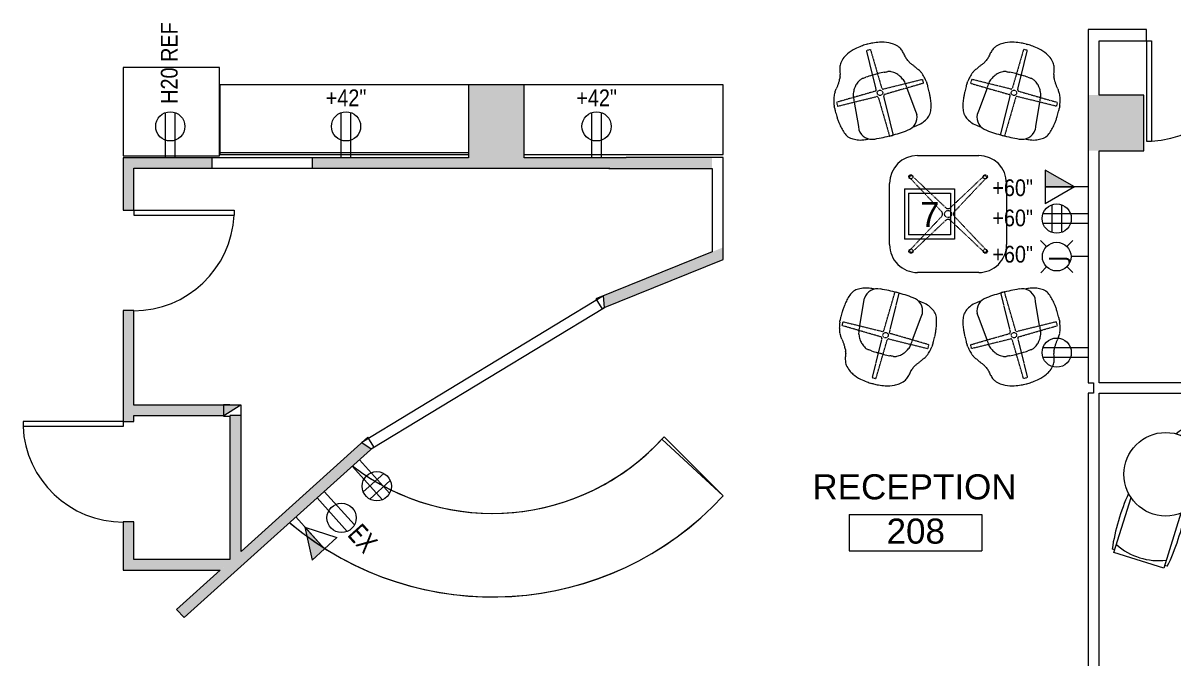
# Model space of a CAD drawing. Header units: inches. Extents: x -674 to 803, y -349 to 915.
# Drawn here: x -82.7 to 330.7, y 439.5 to 667.7 of the extents above; entities that cross this region are included whole.
import ezdxf

# ---------------------------------------------------------------- set-up
doc = ezdxf.new("R2010")
doc.units = ezdxf.units.IN
doc.header["$MEASUREMENT"] = 0
doc.linetypes.add('Dash', pattern=[0.25, 0.125, -0.125])
for name, color, linetype, lineweight in [('A-ANNO-NOTE', 131, 'Continuous', 13), ('A-AREA-IDEN', 2, 'Continuous', 20), ('A-DETL-MEDM', 33, 'Continuous', 20), ('A-DOOR', 31, 'Continuous', 13), ('A-WALL', 113, 'Continuous', 13), ('A-WALL-PATT', 111, 'Continuous', 13), ('E-COMM-IDEN', 2, 'Continuous', 9), ('E-ELEC-FIXT-IDEN', 2, 'Continuous', 9), ('I-FURN', 30, 'Continuous', 9), ('I-FURN-HDLN', 30, 'Continuous', 9), ('Q-CASE', 31, 'Continuous', 9), ('Q-SPCQ', 91, 'Continuous', 9)]:
    doc.layers.add(name, color=color, linetype=linetype, lineweight=lineweight)
doc.styles.add('Arial_1', font='arial.ttf', dxfattribs={"width": 0.85, "height": 6})
doc.styles.add('Arial_2', font='arial.ttf', dxfattribs={"height": 9})
doc.styles.add('Tahoma_1', font='tahoma.ttf', dxfattribs={"width": 0.85, "height": 7.183765})
doc.styles.add('Tahoma_2', font='tahoma.ttf', dxfattribs={"height": 6})

# ---------------------------------------------------------------- blocks, each defined once
blk = doc.blocks.new('Single-Flush - 36_ x 84_-1516236-New Construction - Tel_Data_Elec Plan')
at = {"layer": 'A-DOOR', "color": 7, "lineweight": 20}
for p, q in [((16.25, 1.87), (16.25, 37.9)), ((18, 37.9), (16.25, 37.9)), ((18, 1.87), (18, 37.9)), ((18, 1.87), (16.25, 1.87))]:
    blk.add_line(p, q, dxfattribs=at)
at = {"layer": 'A-DOOR', "lineweight": 9}
blk.add_arc((18, 1.87), 36.07, 92.7812, 180, dxfattribs=at)
blk = doc.blocks.new('Counter Top - Standard Counter Top w_ Backsplash-1639334-New Construction - Tel_Data_Elec Plan')
at = {"layer": 'Q-CASE', "lineweight": 13}
for p, q in [((41.99, 0), (-47.26, 0)), ((41.99, -0.75), (-47.26, -0.75)), ((41.99, 0), (41.99, -25)), ((-47.26, -25), (41.99, -25))]:
    blk.add_line(p, q, dxfattribs=at)
blk = doc.blocks.new('Counter Top _No Backsplash_ - Standard Counter Top-1724175-New Construction - Tel_Data_Elec Plan')
at = {"layer": 'Q-CASE', "lineweight": 13}
for p, q in [((-47.26, 0), (-47.26, -25)), ((24.19, 0), (-47.26, 0)), ((-47.26, -25), (24.19, -25))]:
    blk.add_line(p, q, dxfattribs=at)
blk = doc.blocks.new('Single-Flush - 36_ x 84_-1515770-New Construction - Tel_Data_Elec Plan')
at = {"layer": 'A-DOOR', "color": 7, "lineweight": 20}
for p, q in [((16.25, -1.87), (16.25, -37.9)), ((18, -1.87), (16.25, -1.87)), ((18, -1.87), (18, -37.9)), ((18, -37.9), (16.25, -37.9))]:
    blk.add_line(p, q, dxfattribs=at)
at = {"layer": 'A-DOOR', "lineweight": 9}
blk.add_arc((18, -1.87), 36.07, 180, 267.2188, dxfattribs=at)
blk = doc.blocks.new('Refrigerator - Default-495183-New Construction - Tel_Data_Elec Plan')
at = {"layer": 'Q-SPCQ'}
for p, q in [((17.25, 15.3), (-17.25, 15.3)), ((-17.25, 15.3), (-17.25, -16.45)), ((17.25, -16.45), (17.25, 15.3)), ((-17.25, -16.45), (17.25, -16.45))]:
    blk.add_line(p, q, dxfattribs=at)
blk = doc.blocks.new('Table _ Chairs - Seats 2 - 2-6 Diameter-571324-New Construction - Tel_Data_Elec Plan')
at = {"layer": 'I-FURN'}
for p, q in [((-9.37, 31.37), (-10.37, 31.37)), ((-9.37, 32.37), (-9.37, 11.71)), ((9.38, 32.37), (-9.37, 32.37)), ((9.38, 11.71), (9.38, 32.37)), ((10.38, 31.37), (9.38, 31.37)), ((14.83, -2.25), (28.84, -17.44)), ((15.06, -30.16), (1.05, -14.96)), ((28.9, -16.03), (28.16, -16.71)), ((28.84, -17.44), (15.06, -30.16)), ((14.38, -29.42), (13.64, -30.1))]:
    blk.add_line(p, q, dxfattribs=at)
blk.add_circle((0, 0), 15, dxfattribs=at)
for centre, radius, start, end in [((66.41, 19.75), 77.66, 171.3911, 186.8305), ((0, 8.4), 22.97, 65.9148, 114.0852), ((-66.41, 19.75), 77.66, 353.1695, 8.6089), ((-35.43, -59.54), 77.66, 34.072, 49.5115), ((62.21, 30.5), 77.66, 215.8504, 231.2899), ((5.7, -6.18), 22.97, 288.5958, 336.7661)]:
    blk.add_arc(centre, radius, start, end, dxfattribs=at)
blk = doc.blocks.new('RECEPTION DESK - RECEPTION DESK-1710933-New Construction - Tel_Data_Elec Plan')
at = {"layer": 'Q-CASE', "lineweight": 13}
for p, q in [((168.74, 498.01), (147.5, 519.25)), ((147.5, 519.25), (168.74, 498.01))]:
    blk.add_line(p, q, dxfattribs=at)
for radius, start, end in [(82.84, 232.6329, 318.0852), (82.84, 232.6329, 318.0852), (112.84, 229.7851, 317.2644), (112.84, 229.7851, 317.2644)]:
    blk.add_arc((85.86, 574.58), radius, start, end, dxfattribs=at)
blk = doc.blocks.new('Side Tables - 42x42-1639640-New Construction - Tel_Data_Elec Plan')
at = {"layer": 'I-FURN'}
for p, q in [((-11, 21), (11, 21)), ((-21, -11), (-21, 11)), ((21, 11), (21, -11)), ((11, -21), (-11, -21))]:
    blk.add_line(p, q, dxfattribs=at)
for centre, start, end in [((-11, 11), 90, 180), ((11, 11), 360, 90), ((-11, -11), 180, 270), ((11, -11), 270, 0)]:
    blk.add_arc(centre, 10, start, end, dxfattribs=at)
at = {"layer": 'I-FURN-HDLN', "linetype": 'Dash'}
for p, q in [((-1.06, 2.47), (-12.26, 13.06)), ((12.26, 13.06), (1.06, 2.47)), ((-2.47, 1.06), (-13.06, 12.26)), ((2.47, 1.06), (13.09, 12.29)), ((-2.47, -1.06), (-13.06, -12.26)), ((-12.26, -13.06), (-1.06, -2.47)), ((12.26, -13.06), (1.06, -2.47)), ((2.47, -1.06), (13.06, -12.26))]:
    blk.add_line(p, q, dxfattribs=at)
blk.add_circle((0, 0), 1.26, dxfattribs=at)
for points in [[(-13.89, 12.84), (-13.96, 12.91), (-14.07, 13.08), (-14.13, 13.37), (-14.07, 13.66), (-13.9, 13.9), (-13.66, 14.07), (-13.37, 14.13), (-13.08, 14.07), (-12.91, 13.96), (-12.84, 13.89)], [(-12.84, 13.89), (-12.78, 13.82), (-12.67, 13.66), (-12.61, 13.37), (-12.67, 13.08), (-12.83, 12.83), (-13.08, 12.67), (-13.37, 12.61), (-13.66, 12.67), (-13.82, 12.78), (-13.89, 12.84)], [(13.89, 12.84), (13.82, 12.78), (13.66, 12.67), (13.37, 12.61), (13.08, 12.67), (12.83, 12.83), (12.67, 13.08), (12.61, 13.37), (12.67, 13.66), (12.78, 13.82), (12.84, 13.89)], [(12.84, 13.89), (12.91, 13.96), (13.08, 14.07), (13.37, 14.13), (13.66, 14.07), (13.9, 13.9), (14.07, 13.66), (14.13, 13.37), (14.07, 13.08), (13.96, 12.91), (13.89, 12.84)], [(-12.84, -13.89), (-12.91, -13.96), (-13.08, -14.07), (-13.37, -14.13), (-13.66, -14.07), (-13.9, -13.9), (-14.07, -13.66), (-14.13, -13.37), (-14.07, -13.08), (-13.96, -12.91), (-13.89, -12.84)], [(-13.89, -12.84), (-13.82, -12.78), (-13.66, -12.67), (-13.37, -12.61), (-13.08, -12.67), (-12.83, -12.83), (-12.67, -13.08), (-12.61, -13.37), (-12.67, -13.66), (-12.78, -13.82), (-12.84, -13.89)], [(12.84, -13.89), (12.78, -13.82), (12.67, -13.66), (12.61, -13.37), (12.67, -13.08), (12.83, -12.83), (13.08, -12.67), (13.37, -12.61), (13.66, -12.67), (13.82, -12.78), (13.89, -12.84)], [(13.89, -12.84), (13.96, -12.91), (14.07, -13.08), (14.13, -13.37), (14.07, -13.66), (13.9, -13.9), (13.66, -14.07), (13.37, -14.13), (13.08, -14.07), (12.91, -13.96), (12.84, -13.89)]]:
    blk.add_open_spline(points, degree=3, dxfattribs=at)
for points, knots in [([(-13.63, 12.79), (-13.65, 12.82), (-13.69, 12.86), (-13.74, 12.94), (-13.77, 13.03), (-13.8, 13.12), (-13.8, 13.21), (-13.8, 13.3), (-13.77, 13.39), (-13.74, 13.48), (-13.69, 13.56), (-13.65, 13.61), (-13.63, 13.63)], [0, 0, 0, 0, 0.0925611, 0.1851387, 0.2777018, 0.3702829, 0.4628595, 0.5554349, 0.6480386, 0.7405627, 0.8332928, 0.9257856, 0.9257856, 0.9257856, 0.9257856]), ([(-13.63, 13.63), (-13.61, 13.65), (-13.56, 13.69), (-13.48, 13.74), (-13.39, 13.77), (-13.3, 13.8), (-13.21, 13.8), (-13.12, 13.8), (-13.03, 13.77), (-12.94, 13.74), (-12.86, 13.69), (-12.82, 13.65), (-12.79, 13.63)], [0, 0, 0, 0, 0.0924928, 0.1852229, 0.277747, 0.3703507, 0.4629261, 0.5555027, 0.6480838, 0.740647, 0.8332245, 0.9257856, 0.9257856, 0.9257856, 0.9257856]), ([(-13.06, 12.26), (-13.07, 12.28), (-13.12, 12.33), (-13.18, 12.4), (-13.25, 12.48), (-13.32, 12.55), (-13.38, 12.61), (-13.44, 12.66), (-13.48, 12.71), (-13.52, 12.74), (-13.56, 12.76), (-13.59, 12.78), (-13.62, 12.79), (-13.63, 12.79)], [0, 0, 0, 0, 0.0811983, 0.1878765, 0.2999699, 0.3920441, 0.4815293, 0.5605718, 0.626136, 0.6753302, 0.7160836, 0.7524541, 0.7885255, 0.7885255, 0.7885255, 0.7885255]), ([(-12.79, 13.63), (-12.79, 13.62), (-12.78, 13.59), (-12.76, 13.56), (-12.74, 13.52), (-12.71, 13.48), (-12.66, 13.44), (-12.61, 13.38), (-12.55, 13.32), (-12.48, 13.25), (-12.4, 13.18), (-12.33, 13.12), (-12.28, 13.07), (-12.26, 13.06)], [0, 0, 0, 0, 0.0360713, 0.0724416, 0.1131949, 0.1623892, 0.2279534, 0.306996, 0.3964815, 0.4885559, 0.6006497, 0.7073276, 0.7885255, 0.7885255, 0.7885255, 0.7885255]), ([(12.26, 13.06), (12.28, 13.07), (12.33, 13.12), (12.4, 13.18), (12.48, 13.25), (12.55, 13.32), (12.61, 13.38), (12.66, 13.44), (12.71, 13.48), (12.74, 13.52), (12.76, 13.56), (12.78, 13.59), (12.79, 13.62), (12.79, 13.63)], [0, 0, 0, 0, 0.0811983, 0.1878765, 0.2999699, 0.3920441, 0.4815293, 0.5605718, 0.626136, 0.6753302, 0.7160836, 0.7524541, 0.7885255, 0.7885255, 0.7885255, 0.7885255]), ([(12.79, 13.63), (12.82, 13.65), (12.86, 13.69), (12.94, 13.74), (13.03, 13.77), (13.12, 13.8), (13.21, 13.8), (13.3, 13.8), (13.39, 13.77), (13.48, 13.74), (13.56, 13.69), (13.61, 13.65), (13.63, 13.63)], [0, 0, 0, 0, 0.0925611, 0.1851387, 0.2777018, 0.3702829, 0.4628595, 0.5554349, 0.6480386, 0.7405627, 0.8332928, 0.9257856, 0.9257856, 0.9257856, 0.9257856]), ([(13.63, 12.79), (13.62, 12.79), (13.6, 12.78), (13.56, 12.77), (13.53, 12.74), (13.49, 12.71), (13.45, 12.67), (13.4, 12.62), (13.34, 12.56), (13.28, 12.5), (13.21, 12.42), (13.15, 12.36), (13.11, 12.31), (13.09, 12.29)], [0, 0, 0, 0, 0.0360713, 0.0724416, 0.1131949, 0.1623892, 0.2279534, 0.306996, 0.3964815, 0.4885559, 0.6006497, 0.7073276, 0.7885255, 0.7885255, 0.7885255, 0.7885255]), ([(13.63, 13.63), (13.65, 13.61), (13.69, 13.56), (13.74, 13.48), (13.77, 13.39), (13.8, 13.3), (13.8, 13.21), (13.8, 13.12), (13.77, 13.03), (13.74, 12.94), (13.69, 12.86), (13.65, 12.82), (13.63, 12.79)], [0, 0, 0, 0, 0.0924928, 0.1852229, 0.277747, 0.3703507, 0.4629261, 0.5555027, 0.6480838, 0.740647, 0.8332245, 0.9257856, 0.9257856, 0.9257856, 0.9257856]), ([(-1.95, 0), (-1.95, 0.01), (-1.95, 0.04), (-1.95, 0.09), (-1.96, 0.19), (-1.98, 0.32), (-2.03, 0.46), (-2.1, 0.6), (-2.18, 0.72), (-2.3, 0.88), (-2.4, 0.99), (-2.47, 1.06)], [0, 0, 0, 0, 0.040573, 0.081103, 0.161852, 0.320919, 0.474974, 0.624398, 0.772132, 0.919965, 1.217569, 1.217569, 1.217569, 1.217569]), ([(-2.47, -1.06), (-2.4, -0.99), (-2.3, -0.88), (-2.18, -0.72), (-2.1, -0.6), (-2.03, -0.46), (-1.98, -0.32), (-1.96, -0.19), (-1.95, -0.08), (-1.95, -0.03), (-1.95, 0)], [0, 0, 0, 0, 0.297604, 0.445437, 0.593172, 0.742596, 0.896652, 1.055719, 1.136468, 1.217562, 1.217562, 1.217562, 1.217562]), ([(-1.06, 2.47), (-0.99, 2.4), (-0.88, 2.3), (-0.72, 2.18), (-0.6, 2.1), (-0.46, 2.03), (-0.32, 1.98), (-0.19, 1.96), (-0.08, 1.95), (-0.03, 1.95), (0, 1.95)], [0, 0, 0, 0, 0.297604, 0.445437, 0.593172, 0.742596, 0.896652, 1.055719, 1.136468, 1.217562, 1.217562, 1.217562, 1.217562]), ([(0, 1.95), (0.01, 1.95), (0.04, 1.95), (0.09, 1.95), (0.19, 1.96), (0.32, 1.98), (0.46, 2.03), (0.6, 2.1), (0.72, 2.18), (0.88, 2.3), (0.99, 2.4), (1.06, 2.47)], [0, 0, 0, 0, 0.040573, 0.081103, 0.161852, 0.320919, 0.474974, 0.624398, 0.772132, 0.919965, 1.217569, 1.217569, 1.217569, 1.217569]), ([(2.47, 1.06), (2.4, 0.99), (2.3, 0.88), (2.18, 0.72), (2.1, 0.6), (2.03, 0.46), (1.98, 0.32), (1.96, 0.19), (1.95, 0.08), (1.95, 0.03), (1.95, 0)], [0, 0, 0, 0, 0.297604, 0.445437, 0.593172, 0.742596, 0.896652, 1.055719, 1.136468, 1.217562, 1.217562, 1.217562, 1.217562]), ([(0, -1.95), (-0.01, -1.95), (-0.04, -1.95), (-0.09, -1.95), (-0.19, -1.96), (-0.32, -1.98), (-0.46, -2.03), (-0.6, -2.1), (-0.72, -2.18), (-0.88, -2.3), (-0.99, -2.4), (-1.06, -2.47)], [0, 0, 0, 0, 0.040573, 0.081103, 0.161852, 0.320919, 0.474974, 0.624398, 0.772132, 0.919965, 1.217569, 1.217569, 1.217569, 1.217569]), ([(1.06, -2.47), (0.99, -2.4), (0.88, -2.3), (0.72, -2.18), (0.6, -2.1), (0.46, -2.03), (0.32, -1.98), (0.19, -1.96), (0.08, -1.95), (0.03, -1.95), (0, -1.95)], [0, 0, 0, 0, 0.297604, 0.445437, 0.593172, 0.742596, 0.896652, 1.055719, 1.136468, 1.217562, 1.217562, 1.217562, 1.217562]), ([(1.95, 0), (1.95, -0.01), (1.95, -0.04), (1.95, -0.09), (1.96, -0.19), (1.98, -0.32), (2.03, -0.46), (2.1, -0.6), (2.18, -0.72), (2.3, -0.88), (2.4, -0.99), (2.47, -1.06)], [0, 0, 0, 0, 0.040573, 0.081103, 0.161852, 0.320919, 0.474974, 0.624398, 0.772132, 0.919965, 1.217569, 1.217569, 1.217569, 1.217569]), ([(-13.63, -12.79), (-13.62, -12.79), (-13.59, -12.78), (-13.56, -12.76), (-13.52, -12.74), (-13.48, -12.71), (-13.44, -12.66), (-13.38, -12.61), (-13.32, -12.55), (-13.25, -12.48), (-13.18, -12.4), (-13.12, -12.33), (-13.07, -12.28), (-13.06, -12.26)], [0, 0, 0, 0, 0.0360713, 0.0724416, 0.1131949, 0.1623892, 0.2279534, 0.306996, 0.3964815, 0.4885559, 0.6006497, 0.7073276, 0.7885255, 0.7885255, 0.7885255, 0.7885255]), ([(13.06, -12.26), (13.07, -12.28), (13.12, -12.33), (13.18, -12.4), (13.25, -12.48), (13.32, -12.55), (13.38, -12.61), (13.44, -12.66), (13.48, -12.71), (13.52, -12.74), (13.56, -12.76), (13.59, -12.78), (13.62, -12.79), (13.63, -12.79)], [0, 0, 0, 0, 0.0811983, 0.1878765, 0.2999699, 0.3920441, 0.4815293, 0.5605718, 0.626136, 0.6753302, 0.7160836, 0.7524541, 0.7885255, 0.7885255, 0.7885255, 0.7885255]), ([(-13.63, -13.63), (-13.65, -13.61), (-13.69, -13.56), (-13.74, -13.48), (-13.77, -13.39), (-13.8, -13.3), (-13.8, -13.21), (-13.8, -13.12), (-13.77, -13.03), (-13.74, -12.94), (-13.69, -12.86), (-13.65, -12.82), (-13.63, -12.79)], [0, 0, 0, 0, 0.0924928, 0.1852229, 0.277747, 0.3703507, 0.4629261, 0.5555027, 0.6480838, 0.740647, 0.8332245, 0.9257856, 0.9257856, 0.9257856, 0.9257856]), ([(-12.79, -13.63), (-12.82, -13.65), (-12.86, -13.69), (-12.94, -13.74), (-13.03, -13.77), (-13.12, -13.8), (-13.21, -13.8), (-13.3, -13.8), (-13.39, -13.77), (-13.48, -13.74), (-13.56, -13.69), (-13.61, -13.65), (-13.63, -13.63)], [0, 0, 0, 0, 0.0925611, 0.1851387, 0.2777018, 0.3702829, 0.4628595, 0.5554349, 0.6480386, 0.7405627, 0.8332928, 0.9257856, 0.9257856, 0.9257856, 0.9257856]), ([(-12.26, -13.06), (-12.28, -13.07), (-12.33, -13.12), (-12.4, -13.18), (-12.48, -13.25), (-12.55, -13.32), (-12.61, -13.38), (-12.66, -13.44), (-12.71, -13.48), (-12.74, -13.52), (-12.76, -13.56), (-12.78, -13.59), (-12.79, -13.62), (-12.79, -13.63)], [0, 0, 0, 0, 0.0811983, 0.1878765, 0.2999699, 0.3920441, 0.4815293, 0.5605718, 0.626136, 0.6753302, 0.7160836, 0.7524541, 0.7885255, 0.7885255, 0.7885255, 0.7885255]), ([(12.79, -13.63), (12.79, -13.62), (12.78, -13.59), (12.76, -13.56), (12.74, -13.52), (12.71, -13.48), (12.66, -13.44), (12.61, -13.38), (12.55, -13.32), (12.48, -13.25), (12.4, -13.18), (12.33, -13.12), (12.28, -13.07), (12.26, -13.06)], [0, 0, 0, 0, 0.0360713, 0.0724416, 0.1131949, 0.1623892, 0.2279534, 0.306996, 0.3964815, 0.4885559, 0.6006497, 0.7073276, 0.7885255, 0.7885255, 0.7885255, 0.7885255]), ([(13.63, -13.63), (13.61, -13.65), (13.56, -13.69), (13.48, -13.74), (13.39, -13.77), (13.3, -13.8), (13.21, -13.8), (13.12, -13.8), (13.03, -13.77), (12.94, -13.74), (12.86, -13.69), (12.82, -13.65), (12.79, -13.63)], [0, 0, 0, 0, 0.0924928, 0.1852229, 0.277747, 0.3703507, 0.4629261, 0.5555027, 0.6480838, 0.740647, 0.8332245, 0.9257856, 0.9257856, 0.9257856, 0.9257856]), ([(13.63, -12.79), (13.65, -12.82), (13.69, -12.86), (13.74, -12.94), (13.77, -13.03), (13.8, -13.12), (13.8, -13.21), (13.8, -13.3), (13.77, -13.39), (13.74, -13.48), (13.69, -13.56), (13.65, -13.61), (13.63, -13.63)], [0, 0, 0, 0, 0.0925611, 0.1851387, 0.2777018, 0.3702829, 0.4628595, 0.5554349, 0.6480386, 0.7405627, 0.8332928, 0.9257856, 0.9257856, 0.9257856, 0.9257856])]:
    blk.add_open_spline(points, degree=3, knots=knots, dxfattribs=at)
blk = doc.blocks.new('Chairs - Lounge 5-553627-New Construction - Tel_Data_Elec Plan')
at = {"layer": 'I-FURN'}
for p, q in [((-0.35, 18.02), (0, 18.02)), ((0, 18.02), (0.36, 18.02)), ((-9.77, -0.87), (-10.62, -9.62)), ((9.78, -0.87), (10.62, -9.62)), ((-10.62, -9.62), (-10.76, -10.91)), ((10.62, -9.62), (10.77, -10.91))]:
    blk.add_line(p, q, dxfattribs=at)
for centre, radius, start, end in [((-1.43, 3.02), 14.89, 102.2236, 114.8897), ((-0.95, 1.12), 16.84, 94.0897, 102.4611), ((-0.21, -0.89), 18.91, 90.4216, 95.8751), ((0.22, -0.89), 18.91, 84.1249, 89.5784), ((0.95, 1.12), 16.84, 77.5389, 85.9103), ((1.43, 3.02), 14.89, 65.1103, 77.7764), ((-1.51, 9.17), 10.63, 161.3163, 169.3432), ((-7.11, 11.26), 4.65, 142.9908, 163.639), ((-4.85, 9.38), 7.59, 125.4137, 141.8991), ((-3.85, 8.5), 8.89, 115.5763, 127.363), ((3.86, 8.5), 8.89, 52.637, 64.4237), ((4.86, 9.38), 7.59, 38.1009, 54.5863), ((7.12, 11.26), 4.65, 16.361, 37.0092), ((1.51, 9.17), 10.63, 10.6568, 18.6837), ((-19.69, 11.73), 7.71, 330.9212, 336.6397), ((-9.14, 7.5), 3.67, 151.3356, 161.4196), ((-13.84, 10.16), 1.73, 328.6737, 355.5427), ((46.9, 3.44), 59.38, 173.3391, 173.6312), ((0.77, 8.8), 12.94, 169.5922, 173.2066), ((-0.77, 8.8), 12.94, 6.7934, 10.4078), ((-46.9, 3.44), 59.38, 6.3688, 6.6609), ((13.84, 10.16), 1.73, 184.4573, 211.3263), ((9.14, 7.5), 3.67, 18.5804, 28.6644), ((19.69, 11.73), 7.71, 203.3603, 209.0788), ((-9.63, 0.27), 7.22, 145.1027, 152.483), ((-75.32, 48.99), 74.57, 323.2712, 324.2374), ((22.1, -20.9), 45.32, 143.1448, 144.5143), ((90.74, -72.35), 131.11, 142.693, 143.1448), ((-20.47, 12.41), 8.73, 322.5986, 329.5122), ((-1.84, -0.4), 7.9, 144.7572, 157.3395), ((-2.06, -0.44), 7.75, 133.1202, 143.595), ((-3.05, 0.53), 6.36, 116.2747, 132.6018), ((-4, 2.81), 3.91, 100.4569, 118.5779), ((-6.59, 60.09), 53.47, 272.0234, 273.4153), ((-1.28, -14.25), 21.07, 89.589, 95.7918), ((1.29, -14.25), 21.07, 84.2082, 90.411), ((6.6, 60.09), 53.47, 266.5847, 267.9766), ((4, 2.81), 3.91, 61.4221, 79.5431), ((3.05, 0.53), 6.36, 47.3982, 63.7253), ((2.06, -0.44), 7.75, 36.405, 46.8798), ((1.85, -0.4), 7.9, 22.6605, 35.2428), ((20.48, 12.41), 8.73, 210.4878, 217.4014), ((-90.74, -72.35), 131.11, 36.8552, 37.307), ((-22.1, -20.9), 45.32, 35.4857, 36.8552), ((75.32, 48.99), 74.57, 215.7626, 216.7288), ((9.63, 0.27), 7.22, 27.517, 34.8973), ((-8.65, -0.96), 8.47, 167.3082, 175.3192), ((-3.99, -1.63), 13.17, 164.7713, 168.8967), ((-6.68, -0.88), 10.38, 159.648, 164.891), ((-9.38, 0.13), 7.5, 152.4718, 159.7101), ((-19.32, 0.95), 9.72, 349.2112, 0.7333), ((-6.83, 1.11), 2.77, 146.3061, 180.7333), ((6.84, 1.11), 2.77, 359.2667, 33.6939), ((19.32, 0.95), 9.72, 179.2667, 190.7888), ((9.38, 0.13), 7.5, 20.2899, 27.5282), ((6.68, -0.88), 10.38, 15.109, 20.352), ((4, -1.63), 13.17, 11.1033, 15.2287), ((8.65, -0.96), 8.47, 4.6808, 12.6918), ((-6.26, -2.1), 10.96, 174.0922, 180.8279), ((19.68, -2.7), 36.9, 179.3049, 182.3016), ((-50.12, 2.44), 33.14, 354.0922, 355.3192), ((50.13, 2.44), 33.14, 184.6808, 185.9078), ((6.26, -2.1), 10.96, 359.1721, 5.9078), ((-19.68, -2.7), 36.9, 357.6984, 0.6951), ((18.73, -2.7), 35.95, 182.3709, 184.4217), ((12.18, -3.21), 29.38, 184.4143, 186.9234), ((2.72, -4.44), 19.85, 186.7008, 192.2657), ((-2.72, -4.44), 19.85, 347.7343, 353.2992), ((-12.17, -3.21), 29.38, 353.0766, 355.5857), ((-18.72, -2.7), 35.95, 355.5783, 357.6291), ((3.01, -3.88), 20.25, 193.6429, 199.0747), ((-10.5, -8.55), 5.96, 199.0747, 218.2333), ((-10.99, -8.55), 5.58, 221.3467, 241.6719), ((-5.77, -10.54), 5.01, 184.2108, 266.7589), ((5.77, -10.54), 5.01, 273.2411, 355.7892), ((11, -8.55), 5.58, 298.3281, 318.6533), ((10.5, -8.55), 5.96, 321.7667, 340.9253), ((-3, -3.88), 20.25, 340.9253, 346.3571), ((-7.24, -2.51), 12.68, 239.7084, 248.9336), ((-9.05, -6.89), 7.94, 249.7154, 267.3174), ((3.4, 161.26), 176.55, 265.8377, 266.2277), ((0.9, 61.11), 76.97, 264.8134, 269.3284), ((-0.9, 61.11), 76.97, 270.6716, 275.1866), ((-3.39, 161.26), 176.55, 273.7723, 274.1623), ((9.05, -6.89), 7.94, 272.6826, 290.2846), ((7.25, -2.51), 12.68, 291.0664, 300.2916)]:
    blk.add_arc(centre, radius, start, end, dxfattribs=at)
at = {"layer": 'I-FURN-HDLN', "linetype": 'Dash'}
for p, q in [((-0.72, 15.94), (-1.01, 1.43)), ((0.72, 15.94), (-0.72, 15.94)), ((1.01, 1.43), (0.72, 15.94)), ((-1.13, 6.82), (0, 6.84)), ((0, 6.84), (1.14, 6.82)), ((-1.44, 1.01), (-15.94, 0.72)), ((-15.94, 0.72), (-15.94, -0.72)), ((1.44, 1.01), (15.94, 0.72)), ((15.94, 0.72), (15.94, -0.72)), ((-15.94, -0.72), (-1.44, -1.01)), ((-0.72, -15.94), (-1.01, -1.43)), ((1.01, -1.43), (0.72, -15.94)), ((15.94, -0.72), (1.44, -1.01)), ((0.72, -15.94), (-0.72, -15.94))]:
    blk.add_line(p, q, dxfattribs=at)
blk.add_circle((0, 0), 0.97, dxfattribs=at)
for centre, radius, start, end in [((-1.47, 1.47), 0.462, 274.1959, 355.8207), ((1.45, 1.45), 0.439, 181.5872, 268.4379), ((-1.45, -1.45), 0.439, 1.6155, 88.3845), ((1.45, -1.45), 0.439, 91.5621, 178.4128)]:
    blk.add_arc(centre, radius, start, end, dxfattribs=at)
blk = doc.blocks.new('Chairs - Lounge 5-1617671-New Construction - Tel_Data_Elec Plan')
at = {"layer": 'I-FURN'}
for p, q in [((-10.62, 9.62), (-10.76, 10.91)), ((-9.77, 0.87), (-10.62, 9.62)), ((9.78, 0.87), (10.62, 9.62)), ((10.62, 9.62), (10.77, 10.91)), ((-0.35, -18.02), (0, -18.02)), ((0, -18.02), (0.36, -18.02))]:
    blk.add_line(p, q, dxfattribs=at)
for centre, radius, start, end in [((-10.99, 8.55), 5.58, 118.3281, 138.6533), ((-7.24, 2.51), 12.68, 111.0664, 120.2916), ((-9.05, 6.89), 7.94, 92.6826, 110.2846), ((-5.77, 10.54), 5.01, 93.2411, 175.7892), ((3.4, -161.26), 176.55, 93.7723, 94.1623), ((0.9, -61.11), 76.97, 90.6716, 95.1866), ((-0.9, -61.11), 76.97, 84.8134, 89.3284), ((5.77, 10.54), 5.01, 4.2108, 86.7589), ((-3.39, -161.26), 176.55, 85.8377, 86.2277), ((9.05, 6.89), 7.94, 69.7154, 87.3174), ((7.25, 2.51), 12.68, 59.7084, 68.9336), ((11, 8.55), 5.58, 41.3467, 61.6719), ((2.72, 4.44), 19.85, 167.7343, 173.2992), ((3.01, 3.88), 20.25, 160.9253, 166.3571), ((-10.5, 8.55), 5.96, 141.7667, 160.9253), ((10.5, 8.55), 5.96, 19.0747, 38.2333), ((-3, 3.88), 20.25, 13.6429, 19.0747), ((-2.72, 4.44), 19.85, 6.7008, 12.2657), ((19.68, 2.7), 36.9, 177.6984, 180.6951), ((18.73, 2.7), 35.95, 175.5783, 177.6291), ((12.18, 3.21), 29.38, 173.0766, 175.5857), ((-12.17, 3.21), 29.38, 4.4143, 6.9234), ((-18.72, 2.7), 35.95, 2.3709, 4.4217), ((-19.68, 2.7), 36.9, 359.3049, 2.3016), ((-6.26, 2.1), 10.96, 179.1721, 185.9078), ((-50.12, -2.44), 33.14, 4.6808, 5.9078), ((-8.65, 0.96), 8.47, 184.6808, 192.6918), ((-19.32, -0.95), 9.72, 359.2667, 10.7888), ((19.32, -0.95), 9.72, 169.2112, 180.7333), ((8.65, 0.96), 8.47, 347.3082, 355.3192), ((50.13, -2.44), 33.14, 174.0922, 175.3192), ((6.26, 2.1), 10.96, 354.0922, 0.8279), ((-3.99, 1.63), 13.17, 191.1033, 195.2287), ((-6.68, 0.88), 10.38, 195.109, 200.352), ((-9.38, -0.13), 7.5, 200.2899, 207.5282), ((-9.63, -0.27), 7.22, 207.517, 214.8973), ((-6.83, -1.11), 2.77, 179.2667, 213.6939), ((-1.84, 0.4), 7.9, 202.6605, 215.2428), ((1.85, 0.4), 7.9, 324.7572, 337.3395), ((6.84, -1.11), 2.77, 326.3061, 0.7333), ((9.63, -0.27), 7.22, 325.1027, 332.483), ((9.38, -0.13), 7.5, 332.4718, 339.7101), ((6.68, 0.88), 10.38, 339.648, 344.891), ((4, 1.63), 13.17, 344.7713, 348.8967), ((-75.32, -48.99), 74.57, 35.7626, 36.7288), ((22.1, 20.9), 45.32, 215.4857, 216.8552), ((90.74, 72.35), 131.11, 216.8552, 217.307), ((-20.47, -12.41), 8.73, 30.4878, 37.4014), ((-19.69, -11.73), 7.71, 23.3603, 29.0788), ((-2.06, 0.44), 7.75, 216.405, 226.8798), ((-3.05, -0.53), 6.36, 227.3982, 243.7253), ((-4, -2.81), 3.91, 241.4221, 259.5431), ((-6.59, -60.09), 53.47, 86.5847, 87.9766), ((-1.28, 14.25), 21.07, 264.2082, 270.411), ((1.29, 14.25), 21.07, 269.589, 275.7918), ((6.6, -60.09), 53.47, 92.0234, 93.4153), ((4, -2.81), 3.91, 280.4569, 298.5779), ((3.05, -0.53), 6.36, 296.2747, 312.6018), ((2.06, 0.44), 7.75, 313.1202, 323.595), ((19.69, -11.73), 7.71, 150.9212, 156.6397), ((20.48, -12.41), 8.73, 142.5986, 149.5122), ((-90.74, 72.35), 131.11, 322.693, 323.1448), ((-22.1, 20.9), 45.32, 323.1448, 324.5143), ((75.32, -48.99), 74.57, 143.2712, 144.2374), ((-9.14, -7.5), 3.67, 198.5804, 208.6644), ((-13.84, -10.16), 1.73, 4.4573, 31.3263), ((46.9, -3.44), 59.38, 186.3688, 186.6609), ((0.77, -8.8), 12.94, 186.7934, 190.4078), ((-1.51, -9.17), 10.63, 190.6568, 198.6837), ((1.51, -9.17), 10.63, 341.3163, 349.3432), ((-0.77, -8.8), 12.94, 349.5922, 353.2066), ((-46.9, -3.44), 59.38, 353.3391, 353.6312), ((13.84, -10.16), 1.73, 148.6737, 175.5427), ((9.14, -7.5), 3.67, 331.3356, 341.4196), ((-7.11, -11.26), 4.65, 196.361, 217.0092), ((-4.85, -9.38), 7.59, 218.1009, 234.5863), ((-3.85, -8.5), 8.89, 232.637, 244.4237), ((-1.43, -3.02), 14.89, 245.1103, 257.7764), ((1.43, -3.02), 14.89, 282.2236, 294.8897), ((3.86, -8.5), 8.89, 295.5763, 307.363), ((4.86, -9.38), 7.59, 305.4137, 321.8991), ((7.12, -11.26), 4.65, 322.9908, 343.639), ((-0.95, -1.12), 16.84, 257.5389, 265.9103), ((-0.21, 0.89), 18.91, 264.1249, 269.5784), ((0.22, 0.89), 18.91, 270.4216, 275.8751), ((0.95, -1.12), 16.84, 274.0897, 282.4611)]:
    blk.add_arc(centre, radius, start, end, dxfattribs=at)
at = {"layer": 'I-FURN-HDLN', "linetype": 'Dash'}
for p, q in [((-0.72, 15.94), (-1.01, 1.43)), ((0.72, 15.94), (-0.72, 15.94)), ((1.01, 1.43), (0.72, 15.94)), ((-15.94, 0.72), (-1.44, 1.01)), ((-15.94, -0.72), (-15.94, 0.72)), ((15.94, 0.72), (1.44, 1.01)), ((15.94, -0.72), (15.94, 0.72)), ((-1.44, -1.01), (-15.94, -0.72)), ((-0.72, -15.94), (-1.01, -1.43)), ((1.01, -1.43), (0.72, -15.94)), ((1.44, -1.01), (15.94, -0.72)), ((-1.13, -6.82), (0, -6.84)), ((0, -6.84), (1.14, -6.82)), ((0.72, -15.94), (-0.72, -15.94))]:
    blk.add_line(p, q, dxfattribs=at)
blk.add_circle((0, 0), 0.97, dxfattribs=at)
for centre, radius, start, end in [((-1.45, 1.45), 0.439, 271.6155, 358.3845), ((1.45, 1.45), 0.439, 181.5872, 268.4379), ((-1.47, -1.47), 0.462, 4.1793, 85.8041), ((1.45, -1.45), 0.439, 91.5621, 178.4128)]:
    blk.add_arc(centre, radius, start, end, dxfattribs=at)
blk = doc.blocks.new('Single-Flush - 36_ x 84_-1515574-New Construction - Tel_Data_Elec Plan')
at = {"layer": 'A-DOOR', "color": 7, "lineweight": 20}
for p, q in [((16.25, 2), (16.25, 38.02)), ((18, 38.02), (16.25, 38.02)), ((18, 2), (18, 38.02)), ((18, 2), (16.25, 2))]:
    blk.add_line(p, q, dxfattribs=at)
at = {"layer": 'A-DOOR', "lineweight": 9}
blk.add_arc((18, 2), 36.07, 92.7812, 180, dxfattribs=at)
blk = doc.blocks.new('FORM Room Tag - Name _ Number-61107-New Construction - Tel_Data_Elec Plan')
at = {"layer": 'A-AREA-IDEN'}
for p, q in [((-0.2444, -0.0231), (-0.2444, -0.1589)), ((-0.2444, -0.0231), (0.2515, -0.0231)), ((0.2515, -0.0231), (0.2515, -0.1589)), ((-0.2444, -0.1589), (0.2515, -0.1589))]:
    blk.add_line(p, q, dxfattribs=at)
blk = doc.blocks.new('FORM Equipment_Fixture Tag - Square-214315-New Construction - Tel_Data_Elec Plan')
at = {"layer": 'A-ANNO-NOTE', "lineweight": 20}
for p, q in [((-0.09375, 0.09375), (0.09375, 0.09375)), ((-0.09375, 0.09375), (0.09375, 0.09375)), ((-0.09375, 0.09375), (0.09375, 0.09375)), ((-0.09375, 0.09375), (-0.09375, -0.09375)), ((0.09375, 0.09375), (0.09375, -0.09375)), ((-0.078125, 0.078125), (-0.078125, -0.078125)), ((-0.078125, 0.078125), (0.078125, 0.078125)), ((0.078125, 0.078125), (0.078125, -0.078125)), ((0.078125, -0.078125), (-0.078125, -0.078125)), ((0.09375, -0.09375), (-0.09375, -0.09375))]:
    blk.add_line(p, q, dxfattribs=at)

msp = doc.modelspace()

# ---------------------------------------------------------------- hatches: boundary and pattern name
at = {"layer": 'A-ANNO-NOTE', "lineweight": 9}
for points in [[(294.87, 608.9), (284.41, 614.9), (284.41, 608.9)], [(21.08, 474.99), (25.54, 479.01), (18.54, 486.78)]]:
    msp.add_hatch(color=256, dxfattribs=at).paths.add_polyline_path(points, flags=0)
at = {"layer": 'A-WALL-PATT'}
for points in [[(97.29, 619.4), (97.29, 645.53), (77.29, 645.53), (77.29, 619.4)], [(319.79, 621.9), (319.79, 641.9), (299.79, 641.9), (299.79, 621.9), (304.87, 621.9)], [(127.71, 615.53), (164.74, 615.53), (164.74, 619.53), (133.95, 619.53), (127.91, 615.65)], [(-12.21, 526.81), (-10.65, 526.81), (-4.8, 530.56), (-42.96, 530.56), (-42.96, 526.81)], [(-8.44, 475.15), (-7.7, 475.15), (-4.44, 478.09), (-4.44, 526.81), (-8.44, 526.81), (-8.44, 478.09)], [(-11.87, 471.4), (-7.7, 475.15), (-46.71, 475.15), (-46.71, 471.4), (-12.93, 471.4)]]:
    msp.add_hatch(color=8, dxfattribs=at).paths.add_polyline_path(points, flags=0)
h = msp.add_hatch(color=8, dxfattribs=at)
h.paths.add_polyline_path([(-42.96, 475.15), (-42.96, 488.68), (-46.71, 488.68), (-46.71, 475.15)], flags=0)
h.paths.add_polyline_path([(-46.71, 524.68), (-42.96, 524.68), (-42.96, 564.53), (-46.71, 564.53)], flags=0)
h.paths.add_polyline_path([(-46.71, 600.53), (-42.96, 600.53), (-42.96, 619.4), (-46.71, 619.4), (-46.71, 615.65)], flags=0)
h = msp.add_hatch(color=8, dxfattribs=at)
h.paths.add_polyline_path([(125.15, 615.65), (127.91, 615.65), (133.76, 619.4), (21.16, 619.4), (21.16, 615.65), (122.96, 615.65)], flags=0)
h.paths.add_polyline_path([(-14.84, 615.65), (-14.84, 619.4), (-42.96, 619.4), (-42.96, 615.65)], flags=0)
h = msp.add_hatch(color=8, dxfattribs=at)
h.paths.add_polyline_path([(125.77, 569.84), (122.96, 568.7), (123.22, 568.29), (125.15, 569.47)], flags=0)
h.paths.add_polyline_path([(126.12, 565.67), (168.74, 582.89), (168.74, 587.2), (125.77, 569.84), (126.11, 565.77)], flags=0)
h = msp.add_hatch(color=8, dxfattribs=at)
h.paths.add_polyline_path([(38.97, 517.17), (41.36, 518.63), (41.08, 519.07), (40.05, 518.15)], flags=0)
h.paths.add_polyline_path([(-24.88, 454.3), (42.36, 514.85), (38.97, 517.17), (-27.56, 457.27)], flags=0)

# ---------------------------------------------------------------- linework, layer by layer
at = {"layer": 'A-ANNO-NOTE', "lineweight": 20}
for p, q in [((-31.58, 619.4), (-31.58, 635.6)), ((-28.1, 619.4), (-28.1, 635.6)), ((31.54, 619.4), (31.54, 635.6)), ((35.03, 619.4), (35.03, 635.6)), ((121.54, 619.4), (121.54, 635.6)), ((125.03, 619.4), (125.03, 635.6)), ((284.41, 614.9), (284.41, 608.9)), ((294.87, 608.9), (284.41, 614.9)), ((284.41, 614.9), (284.41, 602.9)), ((294.87, 608.9), (284.41, 614.9)), ((284.41, 608.9), (294.87, 608.9)), ((299.79, 608.9), (284.41, 608.9)), ((294.87, 608.9), (284.41, 602.9)), ((286.8, 602.51), (286.8, 592.61)), ((290.28, 602.51), (290.28, 592.61)), ((299.79, 599.3), (283.59, 599.3)), ((299.79, 595.82), (283.59, 595.82)), ((284.86, 587.52), (282.74, 589.64)), ((292.16, 587.58), (294.28, 589.71)), ((299.79, 583.9), (293.7, 583.9)), ((284.93, 580.23), (282.8, 578.1)), ((292.22, 580.29), (294.35, 578.17)), ((299.79, 551.18), (283.59, 551.18)), ((299.79, 547.69), (283.59, 547.69)), ((35.51, 508.68), (46.35, 496.64)), ((38.1, 511.01), (48.94, 498.97)), ((39.48, 499.47), (46.84, 506.09)), ((41.81, 496.88), (49.17, 503.5)), ((22.87, 497.3), (33.71, 485.26)), ((25.46, 499.63), (36.3, 487.59)), ((15.25, 490.44), (25.54, 479.01)), ((25.54, 479.01), (18.54, 486.78)), ((18.54, 486.78), (21.08, 474.99)), ((18.54, 486.78), (30, 483.02)), ((18.54, 486.78), (21.08, 474.99)), ((21.08, 474.99), (30, 483.02)), ((21.08, 474.99), (25.54, 479.01))]:
    msp.add_line(p, q, dxfattribs=at)
for centre, radius in [((-29.84, 630.65), 5.25), ((33.28, 630.65), 5.25), ((123.28, 630.65), 5.25), ((288.54, 597.56), 5.25), ((288.54, 583.9), 5.16), ((288.54, 549.43), 5.25), ((44.33, 501.48), 5.25), ((31.69, 490.11), 5.25)]:
    msp.add_circle(centre, radius, dxfattribs=at)
at = {"layer": 'A-DETL-MEDM'}
msp.add_line((168.74, 498.01), (146.7, 518.37), dxfattribs=at)
for radius, start in [(82.84, 232.6329), (112.84, 230.0047)]:
    msp.add_arc((85.86, 574.58), radius, start, 317.2644, dxfattribs=at)
at = {"layer": 'A-WALL', "color": 7, "lineweight": 20}
for p, q in [((299.79, 665.4), (299.79, 538.65)), ((320.79, 665.4), (299.79, 665.4)), ((320.79, 661.4), (320.79, 665.4)), ((303.79, 661.4), (320.79, 661.4)), ((303.79, 641.9), (303.79, 661.4)), ((97.29, 645.53), (77.29, 645.53)), ((77.29, 645.53), (77.29, 619.4)), ((97.29, 619.4), (97.29, 645.53)), ((319.79, 641.9), (303.79, 641.9)), ((319.79, 621.9), (319.79, 641.9)), ((303.79, 621.9), (319.79, 621.9)), ((303.79, 538.65), (303.79, 621.9)), ((-46.71, 619.4), (-46.71, 600.53)), ((77.29, 619.4), (-46.71, 619.4)), ((133.76, 619.4), (97.29, 619.4)), ((133.95, 619.53), (133.76, 619.4)), ((168.74, 619.53), (133.95, 619.53)), ((168.74, 582.89), (168.74, 619.53)), ((-42.96, 600.53), (-42.96, 615.65)), ((-42.96, 615.65), (127.91, 615.65)), ((127.91, 615.65), (127.71, 615.53)), ((127.71, 615.53), (164.74, 615.53)), ((164.74, 615.53), (164.74, 585.59)), ((-46.71, 600.53), (-42.96, 600.53)), ((164.74, 585.59), (122.96, 568.7)), ((125.15, 565.28), (168.74, 582.89)), ((125.77, 569.84), (38.97, 517.17)), ((122.96, 568.7), (125.15, 565.28)), ((126.12, 565.67), (125.77, 569.84)), ((-42.96, 564.53), (-46.71, 564.53)), ((-46.71, 564.53), (-46.71, 524.68)), ((-42.96, 530.56), (-42.96, 564.53)), ((42.36, 514.85), (126.12, 565.67)), ((299.79, 538.65), (301.79, 538.65)), ((301.79, 538.65), (301.79, 534.9)), ((418.79, 538.65), (303.79, 538.65)), ((299.79, 534.9), (299.79, 408.26)), ((301.79, 534.9), (299.79, 534.9)), ((303.79, 534.9), (416.54, 534.9)), ((303.79, 408.26), (303.79, 534.9)), ((-4.44, 530.56), (-42.96, 530.56)), ((-8.44, 530.68), (-10.69, 530.68)), ((-10.69, 530.68), (-10.69, 526.68)), ((-10.65, 526.81), (-4.8, 530.56)), ((-8.44, 530.56), (-8.44, 530.68)), ((-4.44, 478.09), (-4.44, 530.56)), ((-42.96, 524.68), (-42.96, 526.81)), ((-42.96, 526.81), (-10.65, 526.81)), ((-10.69, 526.68), (-8.44, 526.68)), ((-4.44, 526.81), (-8.44, 526.81)), ((-8.44, 526.68), (-8.44, 475.15)), ((-46.71, 524.68), (-42.96, 524.68)), ((41.08, 519.07), (-4.44, 478.09)), ((38.97, 517.17), (42.36, 514.85)), ((43.26, 515.66), (41.08, 519.07)), ((-24.88, 454.3), (43.26, 515.66)), ((-42.96, 488.68), (-46.71, 488.68)), ((-46.71, 488.68), (-46.71, 471.4)), ((-42.96, 475.15), (-42.96, 488.68)), ((-46.71, 471.4), (-11.87, 471.4)), ((-8.44, 475.15), (-42.96, 475.15)), ((-11.87, 471.4), (-27.56, 457.27)), ((-27.56, 457.27), (-24.88, 454.3))]:
    msp.add_line(p, q, dxfattribs=at)
at = {"layer": 'A-WALL'}
for p, q in [((-14.84, 615.65), (-14.84, 619.4)), ((21.16, 619.4), (21.16, 615.65))]:
    msp.add_line(p, q, dxfattribs=at)

# ---------------------------------------------------------------- block references
at = {"layer": 'A-ANNO-NOTE', "lineweight": 20, "xscale": 96, "yscale": 96, "zscale": 96}
msp.add_blockref('FORM Equipment_Fixture Tag - Square-214315-New Construction - Tel_Data_Elec Plan', (242.85, 599.19), dxfattribs=at)
msp.add_blockref('FORM Equipment_Fixture Tag - Square-214315-New Construction - Tel_Data_Elec Plan', (242.85, 599.19), dxfattribs=at)
at = {"layer": 'A-AREA-IDEN', "xscale": 95.99999999999994, "yscale": 95.99999999999994, "zscale": 95.99999999999994}
msp.add_blockref('FORM Room Tag - Name _ Number-61107-New Construction - Tel_Data_Elec Plan', (237.45, 493.58), dxfattribs=at)
at = {"layer": 'A-DOOR'}
for name, p, rotation in [('Single-Flush - 36_ x 84_-1515574-New Construction - Tel_Data_Elec Plan', (338.79, 663.4), 180), ('Single-Flush - 36_ x 84_-1515770-New Construction - Tel_Data_Elec Plan', (-44.84, 582.53), 89.9999999999999), ('Single-Flush - 36_ x 84_-1516236-New Construction - Tel_Data_Elec Plan', (-44.84, 506.68), 89.9999999999999)]:
    msp.add_blockref(name, p, dxfattribs=dict(at, rotation=rotation))
at = {"layer": 'I-FURN'}
for name, p, rotation in [('Chairs - Lounge 5-1617671-New Construction - Tel_Data_Elec Plan', (225.07, 642.69), 195.0000020617936), ('Chairs - Lounge 5-553627-New Construction - Tel_Data_Elec Plan', (273.19, 642.69), 344.9999979382064), ('Side Tables - 42x42-1639640-New Construction - Tel_Data_Elec Plan', (249.52, 599.19), 270.0000000000002), ('Chairs - Lounge 5-553627-New Construction - Tel_Data_Elec Plan', (227.07, 555.69), 164.9999979382064), ('Chairs - Lounge 5-1617671-New Construction - Tel_Data_Elec Plan', (273.19, 555.69), 15.00000206179359), ('Table _ Chairs - Seats 2 - 2-6 Diameter-571324-New Construction - Tel_Data_Elec Plan', (327.68, 505.77), 300.0000000000001)]:
    msp.add_blockref(name, p, dxfattribs=dict(at, rotation=rotation))
at = {"layer": 'Q-CASE', "lineweight": 13, "rotation": 180}
for name, p in [('Counter Top - Standard Counter Top w_ Backsplash-1639334-New Construction - Tel_Data_Elec Plan', (30.03, 620.53)), ('Counter Top _No Backsplash_ - Standard Counter Top-1724175-New Construction - Tel_Data_Elec Plan', (121.48, 620.53))]:
    msp.add_blockref(name, p, dxfattribs=at)
at = {"layer": 'Q-CASE', "lineweight": 13}
msp.add_blockref('RECEPTION DESK - RECEPTION DESK-1710933-New Construction - Tel_Data_Elec Plan', (0, 0), dxfattribs=at)
at = {"layer": 'Q-SPCQ'}
msp.add_blockref('Refrigerator - Default-495183-New Construction - Tel_Data_Elec Plan', (-29.46, 636.48), dxfattribs=at)

# ---------------------------------------------------------------- texts
at = {"layer": 'A-ANNO-NOTE', "lineweight": 9, "insert": (242.96, 603.54), "char_height": 9, "width": 8.3742, "attachment_point": 2, "line_spacing_factor": 0.941778, "style": 'Arial_2'}
msp.add_mtext('7', dxfattribs=at)
msp.add_mtext('7', dxfattribs=at)
at = {"layer": 'A-ANNO-NOTE', "lineweight": 9, "insert": (285.77, 582.14), "char_height": 6, "width": 1.515, "attachment_point": 1, "rotation": 90, "style": 'Tahoma_2'}
msp.add_mtext('J', dxfattribs=at)
at = {"layer": 'A-ANNO-NOTE', "lineweight": 9, "insert": (38.75, 488.72), "char_height": 7.184, "width": 11.34, "attachment_point": 1, "rotation": 312, "line_spacing_factor": 0.994306, "style": 'Tahoma_1'}
msp.add_mtext('EX', dxfattribs=at)
at = {"layer": 'A-AREA-IDEN', "lineweight": 9, "char_height": 9, "attachment_point": 2, "line_spacing_factor": 0.941778, "style": 'Arial_2'}
for s, insert, width in [('RECEPTION', (237.46, 505.76), 87.4881), ('208', (237.92, 489.87), 25.1225)]:
    msp.add_mtext(s, dxfattribs=dict(at, insert=insert, width=width))
at = {"layer": 'E-COMM-IDEN', "insert": (272.72, 611.63), "char_height": 6, "width": 17.336, "attachment_point": 2, "line_spacing_factor": 0.941778, "style": 'Arial_1'}
msp.add_mtext('+60"', dxfattribs=at)
at = {"layer": 'E-ELEC-FIXT-IDEN', "insert": (-33.22, 653.38), "char_height": 6, "width": 34.7455, "attachment_point": 2, "rotation": 90, "line_spacing_factor": 0.941778, "style": 'Arial_1'}
msp.add_mtext('H20 REF', dxfattribs=at)
at = {"layer": 'E-ELEC-FIXT-IDEN', "char_height": 6, "width": 17.336, "attachment_point": 2, "line_spacing_factor": 0.941778, "style": 'Arial_1'}
for s, insert in [('+42"', (33.29, 643.89)), ('+42"', (123.29, 643.89)), ('+60"', (272.72, 600.78)), ('+60"', (272.72, 587.76))]:
    msp.add_mtext(s, dxfattribs=dict(at, insert=insert))

doc.saveas('drawing.dxf')
